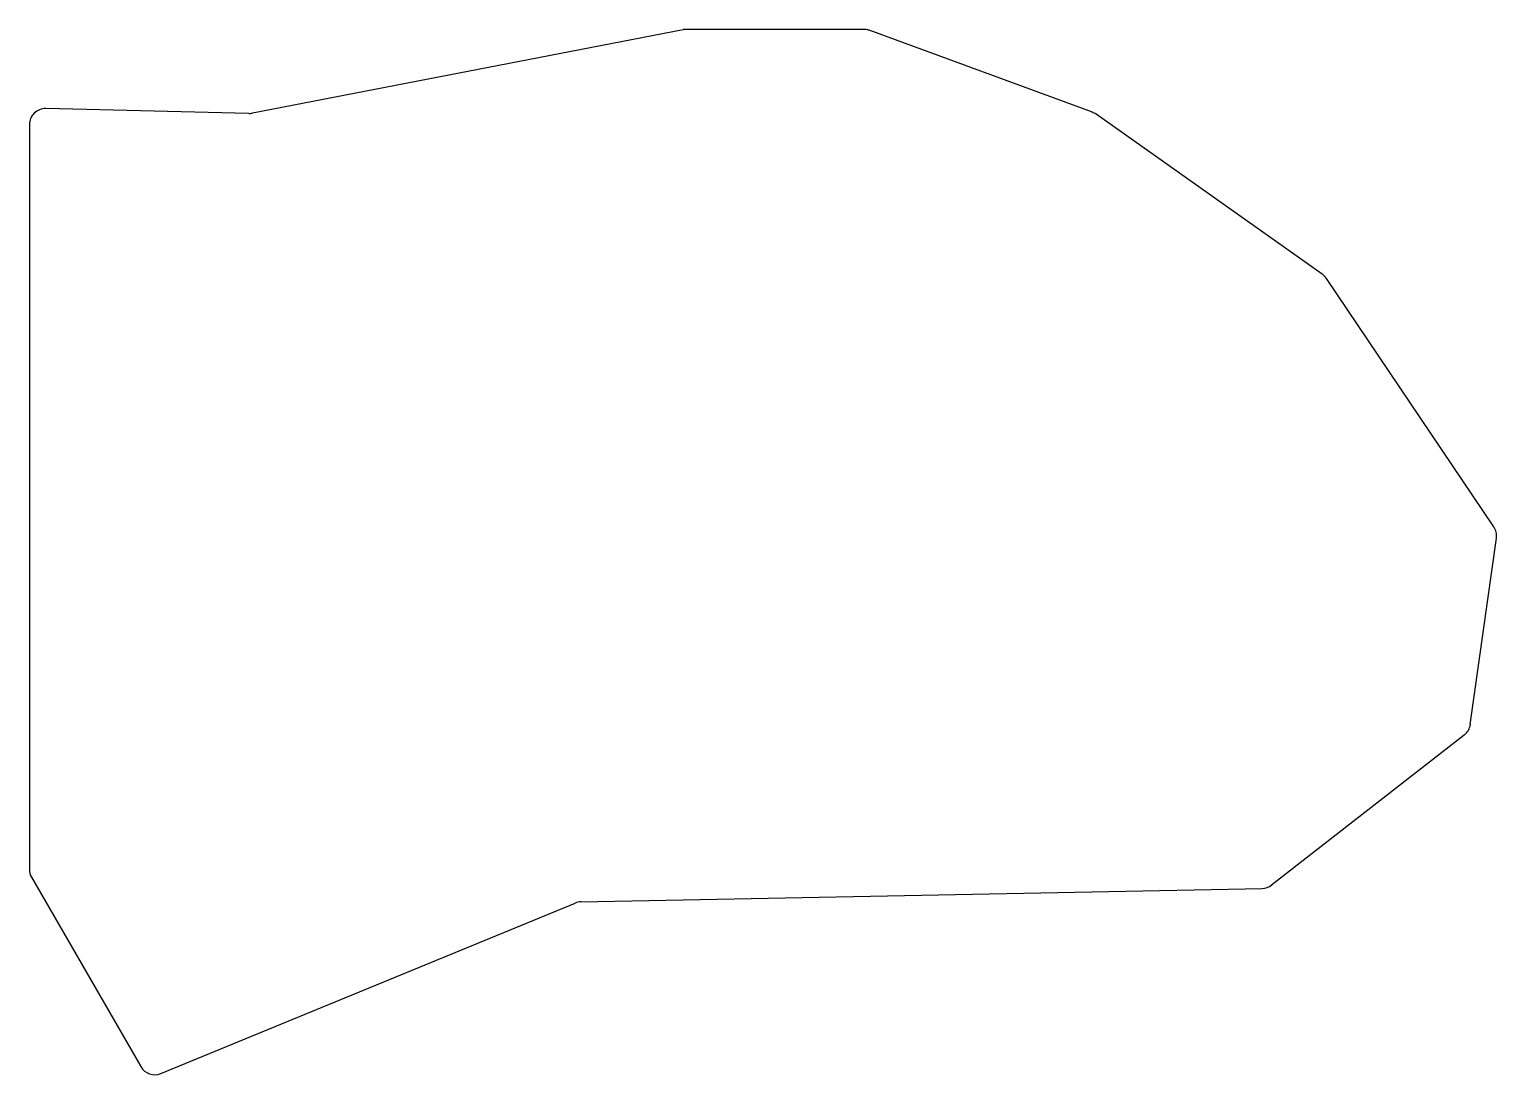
# Model space of a CAD drawing. Header units: millimetres. Extents: x 218 to 354, y -198 to -101.
import ezdxf

# ---------------------------------------------------------------- set-up
doc = ezdxf.new("R2010")
doc.units = ezdxf.units.MM

msp = doc.modelspace()

# ---------------------------------------------------------------- linework, layer by layer
for p, q in [((279.02, -100.88), (239.11, -108.61)), ((295.72, -100.85), (279.3, -100.85)), ((316.92, -108.53), (296.24, -100.94)), ((238.79, -108.64), (219.99, -108.19)), ((338.22, -123.53), (317.27, -108.71)), ((218.45, -109.69), (218.45, -178.65)), ((354.12, -146.93), (338.6, -123.92)), ((351.93, -165.25), (354.36, -147.98)), ((333.53, -180.11), (351.37, -166.22)), ((218.65, -179.4), (228.77, -196.94)), ((269.54, -181.68), (332.64, -180.43)), ((230.64, -197.58), (269, -181.8))]:
    msp.add_line(p, q)
for centre, start, end in [((279.3, -102.35), 90, 100.9648), ((295.72, -102.35), 69.8492, 90), ((219.95, -109.69), 88.6308, 180), ((238.82, -107.14), 268.6308, 280.9648), ((316.4, -109.94), 54.7346, 69.8492), ((337.36, -124.76), 33.9833, 54.7346), ((352.87, -147.77), 352.0062, 33.9833), ((350.45, -165.04), 307.9021, 352.0062), ((219.95, -178.65), 180, 209.9773), ((332.61, -178.93), 271.1395, 307.9021), ((269.57, -183.18), 91.1395, 112.3596), ((230.07, -196.19), 209.9773, 292.3596)]:
    msp.add_arc(centre, 1.5, start, end)

doc.saveas('drawing.dxf')
